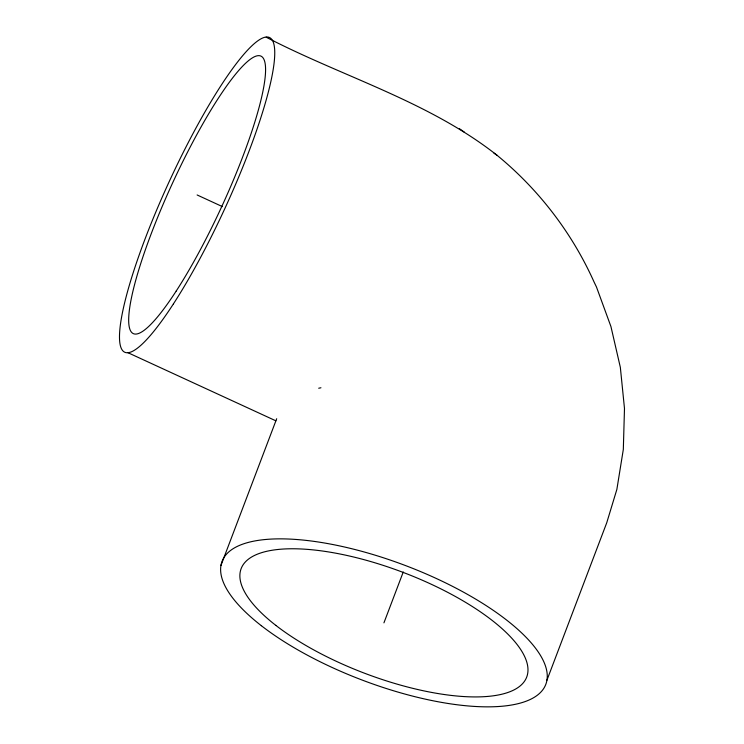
<?xml version="1.0" encoding="UTF-8"?>
<svg xmlns="http://www.w3.org/2000/svg" width="744" height="744" viewBox="0 0 744 744"><rect width="100%" height="100%" fill="white"/><g stroke="black" fill="none" stroke-linecap="round" stroke-linejoin="round"><path stroke-width="1.12" d="M220.931 565.505L276.684 418.723M383.932 622.849L403.257 571.978M546.933 680.202L606.732 522.79L616.869 489.394L623.323 449.423L624.486 408.493L620.338 367.313L610.945 326.579L596.474 286.998L594.047 281.957C572.034 232.853 538.61 189.311 496.983 155.226C428.451 101.268 342.752 76.939 266.203 37.2M318.711 388.219L320.943 387.773M197.123 194.965L222.41 206.618M128.042 352.74L275.885 420.834M493.96 153.143L496.983 155.226M459.374 128.666L464.237 132.051M261.33 625.695A173.166 61.213 20.8 0 0 538.693 694.133A173.166 61.213 20.8 0 0 351.782 548.728A173.166 61.213 20.8 0 0 261.33 625.695M275.81 625.36A152.715 53.977 20.8 0 0 520.409 685.717A152.715 53.977 20.8 0 0 355.576 557.479A152.715 53.977 20.8 0 0 275.81 625.36M176.216 291.025A152.715 27.258 -65.3 0 0 264.083 59.725A152.715 27.258 -65.3 0 0 151.06 234.155A152.715 27.258 -65.3 0 0 176.216 291.025M173.417 303.896A173.166 30.904 -65.3 0 0 273.048 41.608A173.166 30.904 -65.3 0 0 144.894 239.401A173.166 30.904 -65.3 0 0 173.417 303.896"/></g></svg>
